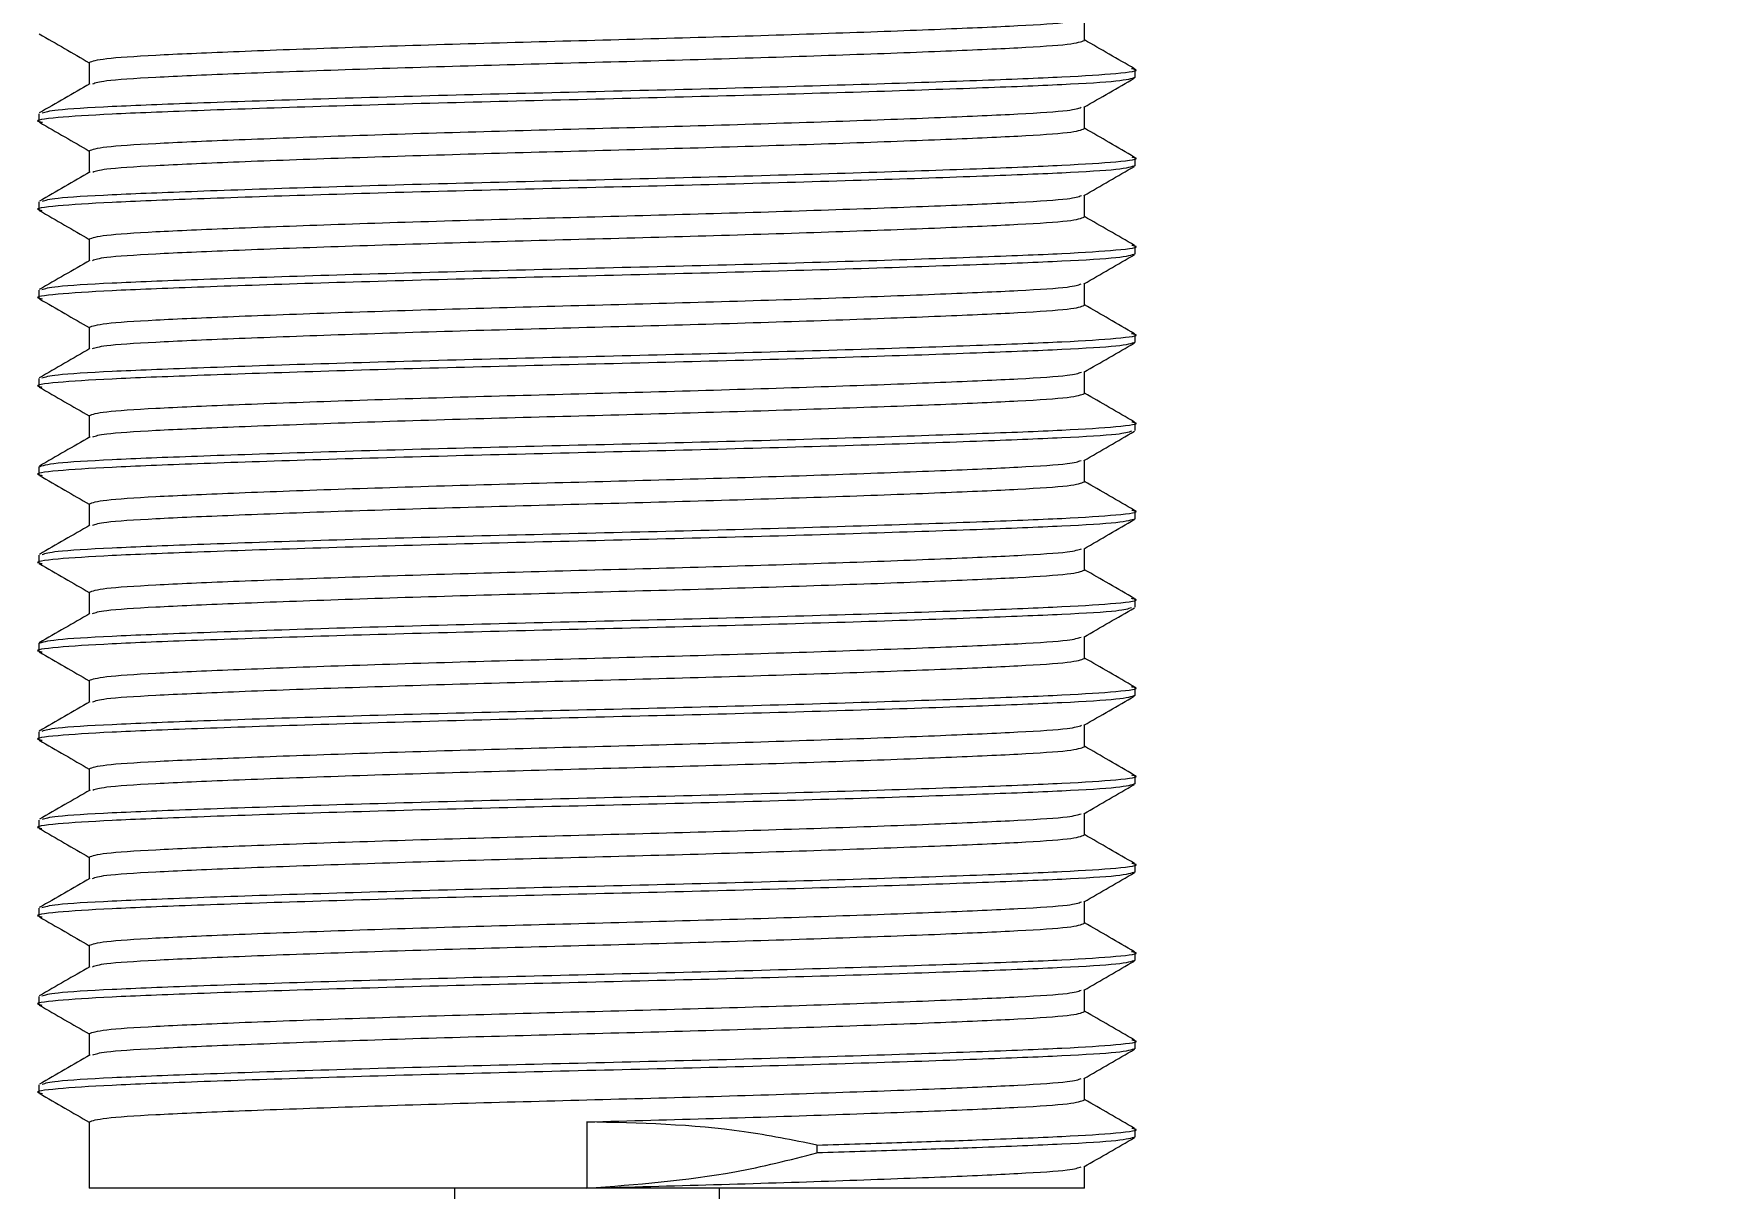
# Model space of a CAD drawing. Header units: millimetres. Extents: x 62 to 974, y 33 to 1436.
# Drawn here: x 770.7 to 847.4, y 950 to 1002.3 of the extents above; entities that cross this region are included whole.
import ezdxf

# ---------------------------------------------------------------- set-up
doc = ezdxf.new("R2010")
doc.units = ezdxf.units.MM
doc.header["$LTSCALE"] = 5
doc.layers.add('LEVEL0', color=179, linetype='Continuous')
doc.styles.add('SLDTEXTSTYLE0', font='TXT', dxfattribs={"width": 0.75})
doc.dimstyles.new('SLDDIMSTYLE2', dxfattribs={"dimtxt": 17.5, "dimasz": 16.51, "dimexe": 0, "dimexo": 0.0625, "dimgap": 4.375, "dimtad": 1, "dimdec": 1, "dimlfac": 0.5, "dimrnd": 1e-09, "dimzin": 12, "dimdsep": 46, "dimtxsty": 'SLDTEXTSTYLE0', "dimblk1": 'CLOSED', "dimblk2": 'CLOSED', "dimsah": 1, "dimcen": 0.09, "dimadec": 0, "dimazin": 3, "dimtfac": 1, "dimtdec": 1, "dimtofl": 0, "dimtmove": 0, "dimatfit": 3, "dimldrblk": 'CLOSED', "dimfxl": 0, "dimfrac": 2, "dimtolj": 1, "dimtzin": 12, "dimarcsym": 0})

# ---------------------------------------------------------------- blocks, each defined once
blk = doc.blocks.new('_CLOSED')
at = {"color": 0, "linetype": 'ByBlock', "lineweight": -2}
for p, q in [((-1, 0.166667), (0, 0)), ((-1, 0.166667), (-1, -0.166667)), ((0, 0), (-1, -0.166667)), ((0, 0), (-1, 0))]:
    blk.add_line(p, q, dxfattribs=at)
blk = doc.blocks.new('_D_7')
at = {"layer": 'LEVEL0', "color": 7}
for p, q in [((844.748, 1077.411), (887.689, 1077.411)), ((882.689, 1077.411), (882.689, 1036.411)), ((850.748, 1036.411), (887.689, 1036.411)), ((882.689, 1036.411), (882.689, 921.158))]:
    blk.add_line(p, q, dxfattribs=at)
at = {"layer": 'LEVEL0', "color": 7, "xscale": 16.51, "yscale": 16.51}
for p, rotation in [((882.689, 1077.411, -12.199), 90.0000000000004), ((882.689, 1036.411, -12.199), 270.0000000000004)]:
    blk.add_blockref('_CLOSED', p, dxfattribs=dict(at, rotation=rotation))
at = {"layer": 'LEVEL0', "color": 7, "insert": (860.131, 929.095), "char_height": 17.5, "attachment_point": 1, "rotation": 90, "style": 'SLDTEXTSTYLE0'}
blk.add_mtext('0-52 mm', dxfattribs=at)

msp = doc.modelspace()

# ---------------------------------------------------------------- linework, layer by layer
at = {"color": 7, "linetype": 'Continuous', "lineweight": 15}
for p, q in [((818.278, 1002.011), (818.278, 1002.994)), ((773.218, 1001.011), (773.218, 1000.028)), ((820.568, 1000.333), (820.568, 1000.689)), ((818.278, 998.011), (818.278, 998.994)), ((770.928, 998.689), (770.928, 998.333)), ((773.218, 997.011), (773.218, 996.028)), ((820.568, 996.333), (820.568, 996.689)), ((818.278, 994.011), (818.278, 994.994)), ((770.928, 994.689), (770.928, 994.333)), ((773.218, 993.011), (773.218, 992.028)), ((820.568, 992.333), (820.568, 992.689)), ((770.928, 990.689), (770.928, 990.333)), ((818.278, 990.011), (818.278, 990.994)), ((773.218, 989.011), (773.218, 988.028)), ((820.568, 988.333), (820.568, 988.689)), ((770.928, 986.689), (770.928, 986.333)), ((818.278, 986.011), (818.278, 986.994)), ((773.218, 985.011), (773.218, 984.028)), ((820.568, 984.333), (820.568, 984.689)), ((770.928, 982.689), (770.928, 982.333)), ((818.278, 982.011), (818.278, 982.994)), ((773.218, 981.011), (773.218, 980.028)), ((820.568, 980.333), (820.568, 980.689)), ((818.278, 978.011), (818.278, 978.994)), ((770.928, 978.689), (770.928, 978.333)), ((773.218, 977.011), (773.218, 976.028)), ((820.568, 976.333), (820.568, 976.689)), ((818.278, 974.011), (818.278, 974.994)), ((770.928, 974.689), (770.928, 974.333)), ((773.218, 973.011), (773.218, 972.028)), ((820.568, 972.333), (820.568, 972.689)), ((770.928, 970.689), (770.928, 970.333)), ((818.278, 970.011), (818.278, 970.994)), ((773.218, 969.011), (773.218, 968.028)), ((820.568, 968.333), (820.568, 968.689)), ((770.928, 966.689), (770.928, 966.333)), ((818.278, 966.011), (818.278, 966.994)), ((773.218, 965.011), (773.218, 964.028)), ((820.568, 964.333), (820.568, 964.689)), ((770.928, 962.689), (770.928, 962.333)), ((818.278, 962.011), (818.278, 962.994)), ((773.218, 961.011), (773.218, 960.028)), ((820.568, 960.333), (820.568, 960.689)), ((818.278, 958.011), (818.278, 958.994)), ((770.928, 958.689), (770.928, 958.333)), ((773.218, 957.011), (773.218, 956.028)), ((820.568, 956.333), (820.568, 956.689)), ((818.278, 954.011), (818.278, 954.994)), ((770.928, 954.689), (770.928, 954.333)), ((773.218, 953.011), (773.218, 950.011)), ((820.568, 952.333), (820.568, 952.689)), ((806.161, 951.962), (806.161, 951.606)), ((818.278, 950.011), (818.278, 950.994)), ((795.748, 950.011), (773.218, 950.011)), ((789.748, 950.011), (789.748, 847.553)), ((818.278, 950.011), (795.748, 950.011)), ((801.748, 847.553), (801.748, 950.011))]:
    msp.add_line(p, q, dxfattribs=at)
at = {"color": 8, "linetype": 'Continuous', "lineweight": 0}
msp.add_line((795.748, 953.011), (795.748, 950.011), dxfattribs=at)
at = {"color": 7, "linetype": 'Continuous', "lineweight": 15}
for points, knots in [([(773.218, 1001.011), (773.372, 1001.07), (773.676, 1001.187), (776.038, 1001.344), (779.603, 1001.501), (784.35, 1001.678), (789.884, 1001.854), (795.748, 1002.011), (801.612, 1002.168), (807.145, 1002.344), (811.895, 1002.521), (815.448, 1002.678), (817.698, 1002.824), (817.991, 1002.929), (818.124, 1002.977)], [0, 0, 0, 0, 0.086191, 0.16944, 0.252688, 0.338879, 0.42507, 0.508318, 0.591567, 0.677758, 0.763948, 0.847197, 0.930446, 1, 1, 1, 1]), ([(770.95, 1002.305), (771.332, 1002.084), (772.088, 1001.647), (772.844, 1001.21), (773.218, 1000.994)], [0, 0, 0, 0, 0.505571, 1, 1, 1, 1]), ([(773.371, 1000.045), (773.504, 1000.092), (773.797, 1000.198), (776.048, 1000.344), (779.601, 1000.501), (784.351, 1000.677), (789.884, 1000.854), (795.748, 1001.011), (801.612, 1001.168), (807.145, 1001.344), (811.892, 1001.521), (815.457, 1001.677), (817.82, 1001.834), (818.123, 1001.951), (818.278, 1002.011)], [0, 0, 0, 0, 0.06962, 0.152863, 0.236106, 0.322291, 0.408475, 0.491718, 0.574961, 0.661145, 0.74733, 0.830573, 0.913816, 1, 1, 1, 1]), ([(820.539, 1000.721), (820.157, 1000.942), (819.403, 1001.377), (818.649, 1001.813), (818.278, 1002.028)], [0, 0, 0, 0, 0.507006, 1, 1, 1, 1]), ([(820.568, 1000.333), (820.398, 1000.273), (820.063, 1000.156), (817.461, 1000), (813.533, 999.843), (808.304, 999.666), (802.208, 999.49), (795.748, 999.333), (789.289, 999.176), (783.188, 999), (777.975, 998.823), (773.99, 998.666), (771.602, 998.51), (770.634, 998.38), (771.03, 998.311), (771.093, 998.3)], [0, 0, 0, 0, 0.083448, 0.164048, 0.244649, 0.328097, 0.411545, 0.492145, 0.572746, 0.656194, 0.739641, 0.820242, 0.900843, 0.984291, 1, 1, 1, 1]), ([(771.084, 998.72), (771.233, 998.769), (771.556, 998.875), (774.045, 999.022), (777.959, 999.179), (783.192, 999.355), (789.288, 999.532), (795.748, 999.689), (802.207, 999.845), (808.307, 1000.022), (813.521, 1000.198), (817.506, 1000.355), (819.893, 1000.512), (820.861, 1000.641), (820.468, 1000.71), (820.407, 1000.721)], [0, 0, 0, 0, 0.069606, 0.151458, 0.23331, 0.318053, 0.402797, 0.484648, 0.5665, 0.651243, 0.735987, 0.817839, 0.899691, 0.984434, 1, 1, 1, 1]), ([(818.249, 998.977), (818.631, 999.198), (819.395, 999.64), (820.159, 1000.081), (820.542, 1000.302)], [0, 0, 0, 0, 0.499977, 1, 1, 1, 1]), ([(773.248, 1000.045), (772.866, 999.825), (772.102, 999.383), (771.338, 998.941), (770.955, 998.72)], [0, 0, 0, 0, 0.499977, 1, 1, 1, 1]), ([(773.218, 997.011), (773.372, 997.07), (773.676, 997.187), (776.038, 997.344), (779.603, 997.501), (784.35, 997.678), (789.884, 997.854), (795.748, 998.011), (801.612, 998.168), (807.145, 998.344), (811.895, 998.521), (815.448, 998.678), (817.702, 998.824), (817.995, 998.93), (818.129, 998.978)], [0, 0, 0, 0, 0.086151, 0.169362, 0.252573, 0.338724, 0.424875, 0.508085, 0.591296, 0.677447, 0.763598, 0.846809, 0.93002, 1, 1, 1, 1]), ([(770.958, 998.3), (771.341, 998.079), (772.094, 997.644), (772.847, 997.208), (773.218, 996.994)], [0, 0, 0, 0, 0.507401, 1, 1, 1, 1]), ([(773.377, 996.046), (773.509, 996.093), (773.802, 996.198), (776.048, 996.344), (779.6, 996.501), (784.351, 996.677), (789.884, 996.854), (795.748, 997.011), (801.612, 997.168), (807.145, 997.344), (811.892, 997.521), (815.457, 997.677), (817.82, 997.834), (818.123, 997.951), (818.278, 998.011)], [0, 0, 0, 0, 0.069, 0.152298, 0.235597, 0.321839, 0.40808, 0.491379, 0.574677, 0.660919, 0.747161, 0.83046, 0.913758, 1, 1, 1, 1]), ([(820.545, 996.717), (820.163, 996.938), (819.407, 997.375), (818.651, 997.812), (818.278, 998.028)], [0, 0, 0, 0, 0.505609, 1, 1, 1, 1]), ([(771.092, 994.722), (771.239, 994.77), (771.562, 994.875), (774.045, 995.022), (777.959, 995.179), (783.192, 995.355), (789.288, 995.532), (795.748, 995.689), (802.207, 995.845), (808.307, 996.022), (813.521, 996.198), (817.507, 996.355), (819.889, 996.512), (820.861, 996.64), (820.479, 996.708), (820.426, 996.717)], [0, 0, 0, 0, 0.0690452, 0.1511067, 0.2331683, 0.3181287, 0.403089, 0.4851505, 0.567212, 0.6521723, 0.7371326, 0.8191942, 0.9012557, 0.9862161, 1, 1, 1, 1]), ([(820.568, 996.333), (820.398, 996.273), (820.063, 996.156), (817.461, 996), (813.533, 995.843), (808.304, 995.666), (802.208, 995.49), (795.748, 995.333), (789.289, 995.176), (783.188, 995), (777.975, 994.823), (773.989, 994.666), (771.606, 994.51), (770.635, 994.382), (771.017, 994.314), (771.07, 994.304)], [0, 0, 0, 0, 0.083625, 0.164396, 0.245168, 0.328792, 0.412417, 0.493188, 0.57396, 0.657584, 0.741209, 0.82198, 0.902752, 0.986376, 1, 1, 1, 1]), ([(773.251, 996.047), (772.869, 995.826), (772.104, 995.384), (771.34, 994.942), (770.958, 994.722)], [0, 0, 0, 0, 0.499978, 1, 1, 1, 1]), ([(818.25, 994.978), (818.632, 995.199), (819.396, 995.64), (820.16, 996.082), (820.542, 996.303)], [0, 0, 0, 0, 0.49998, 1, 1, 1, 1]), ([(773.218, 993.011), (773.372, 993.07), (773.676, 993.187), (776.038, 993.344), (779.603, 993.501), (784.35, 993.678), (789.884, 993.854), (795.748, 994.011), (801.612, 994.168), (807.145, 994.344), (811.895, 994.521), (815.448, 994.678), (817.704, 994.824), (817.997, 994.93), (818.132, 994.979)], [0, 0, 0, 0, 0.086122, 0.169305, 0.252488, 0.338611, 0.424733, 0.507916, 0.591099, 0.677221, 0.763344, 0.846527, 0.92971, 1, 1, 1, 1]), ([(770.951, 994.304), (771.333, 994.083), (772.089, 993.647), (772.844, 993.21), (773.218, 992.994)], [0, 0, 0, 0, 0.505688, 1, 1, 1, 1]), ([(773.359, 992.042), (773.494, 992.091), (773.788, 992.197), (776.047, 992.344), (779.601, 992.501), (784.351, 992.677), (789.884, 992.854), (795.748, 993.011), (801.612, 993.168), (807.145, 993.344), (811.892, 993.521), (815.457, 993.677), (817.82, 993.834), (818.123, 993.951), (818.278, 994.011)], [0, 0, 0, 0, 0.070827, 0.153962, 0.237097, 0.32317, 0.409242, 0.492377, 0.575512, 0.661585, 0.747657, 0.830792, 0.913927, 1, 1, 1, 1]), ([(820.542, 992.719), (820.16, 992.94), (819.405, 993.376), (818.65, 993.812), (818.278, 994.028)], [0, 0, 0, 0, 0.506399, 1, 1, 1, 1]), ([(771.072, 990.718), (771.223, 990.767), (771.547, 990.874), (774.044, 991.022), (777.96, 991.179), (783.192, 991.355), (789.288, 991.532), (795.748, 991.689), (802.207, 991.845), (808.307, 992.022), (813.521, 992.198), (817.506, 992.355), (819.891, 992.512), (820.861, 992.64), (820.473, 992.709), (820.416, 992.719)], [0, 0, 0, 0, 0.070742, 0.15257, 0.2344, 0.319119, 0.403839, 0.485668, 0.567497, 0.652216, 0.736936, 0.818765, 0.900594, 0.985314, 1, 1, 1, 1]), ([(820.568, 992.333), (820.398, 992.273), (820.063, 992.156), (817.461, 992), (813.533, 991.843), (808.304, 991.666), (802.208, 991.49), (795.748, 991.333), (789.289, 991.176), (783.188, 991), (777.975, 990.823), (773.99, 990.666), (771.602, 990.51), (770.634, 990.38), (771.03, 990.311), (771.092, 990.3)], [0, 0, 0, 0, 0.083453, 0.1640585, 0.2446641, 0.328117, 0.4115699, 0.4921754, 0.572781, 0.6562339, 0.7396868, 0.8202924, 0.9008979, 0.9843509, 1, 1, 1, 1]), ([(773.244, 992.043), (772.862, 991.822), (772.098, 991.38), (771.333, 990.939), (770.951, 990.718)], [0, 0, 0, 0, 0.499982, 1, 1, 1, 1]), ([(818.247, 990.976), (818.629, 991.197), (819.393, 991.639), (820.158, 992.08), (820.54, 992.301)], [0, 0, 0, 0, 0.499976, 1, 1, 1, 1]), ([(770.958, 990.3), (771.34, 990.079), (772.094, 989.644), (772.847, 989.208), (773.218, 988.994)], [0, 0, 0, 0, 0.507314, 1, 1, 1, 1]), ([(773.218, 989.011), (773.372, 989.07), (773.676, 989.187), (776.038, 989.344), (779.603, 989.501), (784.35, 989.678), (789.884, 989.854), (795.748, 990.011), (801.612, 990.168), (807.145, 990.344), (811.895, 990.521), (815.448, 990.678), (817.698, 990.824), (817.991, 990.929), (818.124, 990.977)], [0, 0, 0, 0, 0.086194, 0.169447, 0.252699, 0.338894, 0.425088, 0.508341, 0.591593, 0.677787, 0.763982, 0.847234, 0.930487, 1, 1, 1, 1]), ([(773.362, 988.043), (773.497, 988.091), (773.79, 988.197), (776.047, 988.344), (779.601, 988.501), (784.351, 988.677), (789.884, 988.854), (795.748, 989.011), (801.612, 989.168), (807.145, 989.344), (811.892, 989.521), (815.457, 989.677), (817.82, 989.834), (818.123, 989.951), (818.278, 990.011)], [0, 0, 0, 0, 0.070451, 0.15362, 0.236788, 0.322896, 0.409003, 0.492172, 0.57534, 0.661448, 0.747555, 0.830724, 0.913893, 1, 1, 1, 1]), ([(820.537, 988.722), (820.155, 988.943), (819.402, 989.378), (818.649, 989.813), (818.278, 990.028)], [0, 0, 0, 0, 0.5073708, 1, 1, 1, 1]), ([(820.568, 988.333), (820.398, 988.273), (820.063, 988.156), (817.461, 988), (813.533, 987.843), (808.304, 987.666), (802.208, 987.49), (795.748, 987.333), (789.289, 987.176), (783.188, 987), (777.975, 986.823), (773.989, 986.666), (771.605, 986.51), (770.635, 986.382), (771.019, 986.313), (771.074, 986.304)], [0, 0, 0, 0, 0.083596, 0.16434, 0.245084, 0.32868, 0.412276, 0.49302, 0.573764, 0.65736, 0.740956, 0.8217, 0.902444, 0.98604, 1, 1, 1, 1]), ([(773.245, 988.044), (772.863, 987.823), (772.099, 987.381), (771.334, 986.939), (770.952, 986.718)], [0, 0, 0, 0, 0.499977, 1, 1, 1, 1]), ([(771.075, 986.718), (771.225, 986.768), (771.549, 986.874), (774.044, 987.022), (777.96, 987.179), (783.192, 987.355), (789.288, 987.532), (795.748, 987.689), (802.207, 987.845), (808.307, 988.022), (813.521, 988.198), (817.506, 988.355), (819.894, 988.512), (820.862, 988.641), (820.466, 988.711), (820.403, 988.722)], [0, 0, 0, 0, 0.0703888, 0.152141, 0.2338933, 0.3185334, 0.4031735, 0.4849257, 0.5666778, 0.6513179, 0.735958, 0.8177103, 0.8994625, 0.9841026, 1, 1, 1, 1]), ([(818.252, 986.979), (818.634, 987.2), (819.398, 987.641), (820.162, 988.083), (820.544, 988.304)], [0, 0, 0, 0, 0.499982, 1, 1, 1, 1]), ([(773.218, 985.011), (773.372, 985.07), (773.676, 985.187), (776.038, 985.344), (779.603, 985.501), (784.35, 985.678), (789.884, 985.854), (795.748, 986.011), (801.612, 986.168), (807.145, 986.344), (811.895, 986.521), (815.449, 986.678), (817.708, 986.825), (818.002, 986.931), (818.137, 986.98)], [0, 0, 0, 0, 0.086072, 0.169207, 0.252341, 0.338413, 0.424485, 0.50762, 0.590754, 0.676826, 0.762899, 0.846033, 0.929168, 1, 1, 1, 1]), ([(770.952, 986.304), (771.334, 986.083), (772.089, 985.646), (772.845, 985.21), (773.218, 984.994)], [0, 0, 0, 0, 0.505971, 1, 1, 1, 1]), ([(773.376, 984.046), (773.509, 984.093), (773.801, 984.198), (776.048, 984.344), (779.6, 984.501), (784.351, 984.677), (789.884, 984.854), (795.748, 985.011), (801.612, 985.168), (807.145, 985.344), (811.892, 985.521), (815.457, 985.677), (817.82, 985.834), (818.123, 985.951), (818.278, 986.011)], [0, 0, 0, 0, 0.069062, 0.152355, 0.235648, 0.321884, 0.40812, 0.491413, 0.574706, 0.660942, 0.747178, 0.830471, 0.913764, 1, 1, 1, 1]), ([(820.543, 984.719), (820.16, 984.94), (819.406, 985.376), (818.651, 985.812), (818.278, 986.028)], [0, 0, 0, 0, 0.506117, 1, 1, 1, 1]), ([(820.406, 984.301), (820.258, 984.252), (819.935, 984.146), (817.451, 984), (813.536, 983.843), (808.303, 983.666), (802.208, 983.49), (795.748, 983.333), (789.289, 983.176), (783.188, 983), (777.975, 982.823), (773.99, 982.666), (771.603, 982.51), (770.634, 982.381), (771.027, 982.312), (771.088, 982.301)], [0, 0, 0, 0, 0.069116, 0.151016, 0.232916, 0.317709, 0.402503, 0.484403, 0.566303, 0.651096, 0.735889, 0.81779, 0.89969, 0.984483, 1, 1, 1, 1]), ([(770.928, 982.689), (771.098, 982.748), (771.432, 982.865), (774.035, 983.022), (777.962, 983.179), (783.192, 983.355), (789.288, 983.532), (795.748, 983.689), (802.207, 983.845), (808.307, 984.022), (813.521, 984.198), (817.506, 984.355), (819.891, 984.512), (820.861, 984.64), (820.475, 984.709), (820.418, 984.719)], [0, 0, 0, 0, 0.0835677, 0.1642839, 0.2450004, 0.328568, 0.4121356, 0.4928519, 0.5735682, 0.6571358, 0.7407035, 0.8214199, 0.9021362, 0.9857038, 1, 1, 1, 1]), ([(818.245, 982.975), (818.628, 983.196), (819.392, 983.638), (820.156, 984.08), (820.538, 984.3)], [0, 0, 0, 0, 0.499976, 1, 1, 1, 1]), ([(773.25, 984.047), (772.868, 983.826), (772.104, 983.384), (771.34, 982.942), (770.958, 982.721)], [0, 0, 0, 0, 0.4999776, 1, 1, 1, 1]), ([(773.218, 981.011), (773.372, 981.07), (773.676, 981.187), (776.038, 981.344), (779.603, 981.501), (784.35, 981.678), (789.884, 981.854), (795.748, 982.011), (801.612, 982.168), (807.145, 982.344), (811.895, 982.521), (815.447, 982.678), (817.695, 982.823), (817.988, 982.928), (818.12, 982.976)], [0, 0, 0, 0, 0.08623, 0.169517, 0.252803, 0.339033, 0.425263, 0.50855, 0.591836, 0.678066, 0.764296, 0.847582, 0.930869, 1, 1, 1, 1]), ([(770.957, 982.301), (771.339, 982.08), (772.093, 981.644), (772.846, 981.209), (773.218, 980.994)], [0, 0, 0, 0, 0.506952, 1, 1, 1, 1]), ([(773.37, 980.044), (773.503, 980.092), (773.796, 980.198), (776.048, 980.344), (779.601, 980.501), (784.351, 980.677), (789.884, 980.854), (795.748, 981.011), (801.612, 981.168), (807.145, 981.344), (811.892, 981.521), (815.457, 981.677), (817.82, 981.834), (818.123, 981.951), (818.278, 982.011)], [0, 0, 0, 0, 0.0697026, 0.1529383, 0.2361738, 0.3223506, 0.4085273, 0.4917629, 0.5749985, 0.6611752, 0.747352, 0.8305875, 0.9138232, 1, 1, 1, 1]), ([(820.545, 980.718), (820.162, 980.938), (819.407, 981.375), (818.651, 981.812), (818.278, 982.028)], [0, 0, 0, 0, 0.505781, 1, 1, 1, 1]), ([(820.568, 980.333), (820.398, 980.273), (820.063, 980.156), (817.461, 980), (813.533, 979.843), (808.304, 979.666), (802.208, 979.49), (795.748, 979.333), (789.289, 979.176), (783.188, 979), (777.975, 978.823), (773.989, 978.666), (771.605, 978.51), (770.635, 978.381), (771.022, 978.313), (771.079, 978.303)], [0, 0, 0, 0, 0.083558, 0.164265, 0.244971, 0.328529, 0.412087, 0.492794, 0.5735, 0.657058, 0.740616, 0.821323, 0.90203, 0.985587, 1, 1, 1, 1]), ([(771.085, 978.72), (771.233, 978.769), (771.557, 978.875), (774.045, 979.022), (777.959, 979.179), (783.192, 979.355), (789.288, 979.532), (795.748, 979.689), (802.207, 979.845), (808.307, 980.022), (813.521, 980.198), (817.507, 980.355), (819.89, 980.512), (820.861, 980.64), (820.478, 980.708), (820.424, 980.717)], [0, 0, 0, 0, 0.069663, 0.151655, 0.233647, 0.318535, 0.403423, 0.485415, 0.567406, 0.652295, 0.737183, 0.819175, 0.901166, 0.986054, 1, 1, 1, 1]), ([(818.253, 978.979), (818.635, 979.2), (819.399, 979.642), (820.163, 980.084), (820.545, 980.305)], [0, 0, 0, 0, 0.499978, 1, 1, 1, 1]), ([(773.248, 980.045), (772.866, 979.824), (772.102, 979.383), (771.338, 978.941), (770.956, 978.72)], [0, 0, 0, 0, 0.499981, 1, 1, 1, 1]), ([(773.218, 977.011), (773.372, 977.07), (773.676, 977.187), (776.038, 977.344), (779.603, 977.501), (784.35, 977.678), (789.884, 977.854), (795.748, 978.011), (801.612, 978.168), (807.145, 978.344), (811.895, 978.521), (815.449, 978.678), (817.71, 978.825), (818.004, 978.931), (818.139, 978.98)], [0, 0, 0, 0, 0.086052, 0.169167, 0.252282, 0.338333, 0.424385, 0.5075, 0.590615, 0.676667, 0.762718, 0.845833, 0.928948, 1, 1, 1, 1]), ([(770.954, 978.303), (771.336, 978.082), (772.09, 977.646), (772.845, 977.209), (773.218, 976.994)], [0, 0, 0, 0, 0.506341, 1, 1, 1, 1]), ([(773.357, 976.041), (773.492, 976.091), (773.786, 976.197), (776.047, 976.344), (779.601, 976.501), (784.351, 976.677), (789.884, 976.854), (795.748, 977.011), (801.612, 977.168), (807.145, 977.344), (811.892, 977.521), (815.457, 977.677), (817.82, 977.834), (818.123, 977.951), (818.278, 978.011)], [0, 0, 0, 0, 0.070997, 0.154117, 0.237237, 0.323294, 0.40935, 0.49247, 0.57559, 0.661647, 0.747704, 0.830823, 0.913943, 1, 1, 1, 1]), ([(820.539, 976.721), (820.157, 976.942), (819.403, 977.377), (818.649, 977.813), (818.278, 978.028)], [0, 0, 0, 0, 0.506991, 1, 1, 1, 1]), ([(770.928, 974.689), (771.098, 974.748), (771.432, 974.865), (774.035, 975.022), (777.962, 975.179), (783.192, 975.355), (789.288, 975.532), (795.748, 975.689), (802.207, 975.845), (808.307, 976.022), (813.521, 976.198), (817.506, 976.355), (819.893, 976.512), (820.861, 976.641), (820.469, 976.71), (820.409, 976.721)], [0, 0, 0, 0, 0.083491, 0.164134, 0.244777, 0.328268, 0.41176, 0.492402, 0.573045, 0.656536, 0.740028, 0.820671, 0.901313, 0.984805, 1, 1, 1, 1]), ([(820.403, 976.3), (820.256, 976.252), (819.933, 976.146), (817.45, 976), (813.536, 975.843), (808.303, 975.666), (802.208, 975.49), (795.748, 975.333), (789.289, 975.176), (783.188, 975), (777.975, 974.823), (773.99, 974.666), (771.604, 974.51), (770.635, 974.381), (771.023, 974.313), (771.081, 974.302)], [0, 0, 0, 0, 0.068926, 0.150904, 0.232881, 0.317755, 0.402628, 0.484606, 0.566583, 0.651456, 0.73633, 0.818307, 0.900285, 0.985158, 1, 1, 1, 1]), ([(773.243, 976.042), (772.861, 975.822), (772.097, 975.38), (771.333, 974.938), (770.951, 974.717)], [0, 0, 0, 0, 0.49998, 1, 1, 1, 1]), ([(818.245, 974.975), (818.627, 975.196), (819.391, 975.637), (820.155, 976.079), (820.537, 976.3)], [0, 0, 0, 0, 0.499979, 1, 1, 1, 1]), ([(773.218, 973.011), (773.372, 973.07), (773.676, 973.187), (776.038, 973.344), (779.603, 973.501), (784.35, 973.678), (789.884, 973.854), (795.748, 974.011), (801.612, 974.168), (807.145, 974.344), (811.895, 974.521), (815.447, 974.678), (817.693, 974.823), (817.986, 974.928), (818.118, 974.976)], [0, 0, 0, 0, 0.08625, 0.169556, 0.252862, 0.339112, 0.425362, 0.508668, 0.591974, 0.678224, 0.764474, 0.84778, 0.931086, 1, 1, 1, 1]), ([(770.954, 974.302), (771.336, 974.081), (772.091, 973.645), (772.845, 973.209), (773.218, 972.994)], [0, 0, 0, 0, 0.506356, 1, 1, 1, 1]), ([(773.369, 972.044), (773.503, 972.092), (773.796, 972.198), (776.048, 972.344), (779.601, 972.501), (784.351, 972.677), (789.884, 972.854), (795.748, 973.011), (801.612, 973.168), (807.145, 973.344), (811.892, 973.521), (815.457, 973.677), (817.82, 973.834), (818.123, 973.951), (818.278, 974.011)], [0, 0, 0, 0, 0.069747, 0.152978, 0.23621, 0.322383, 0.408555, 0.491787, 0.575019, 0.661191, 0.747364, 0.830596, 0.913827, 1, 1, 1, 1]), ([(820.538, 972.721), (820.156, 972.942), (819.403, 973.378), (818.649, 973.813), (818.278, 974.028)], [0, 0, 0, 0, 0.50712, 1, 1, 1, 1]), ([(771.083, 970.72), (771.232, 970.769), (771.555, 970.875), (774.045, 971.022), (777.959, 971.179), (783.192, 971.355), (789.288, 971.532), (795.748, 971.689), (802.207, 971.845), (808.307, 972.022), (813.521, 972.198), (817.506, 972.355), (819.893, 972.512), (820.861, 972.641), (820.467, 972.71), (820.406, 972.721)], [0, 0, 0, 0, 0.069723, 0.1515538, 0.2333847, 0.3181062, 0.4028277, 0.4846585, 0.5664893, 0.6512108, 0.7359323, 0.8177632, 0.899594, 0.9843155, 1, 1, 1, 1]), ([(820.568, 972.333), (820.398, 972.273), (820.063, 972.156), (817.461, 972), (813.533, 971.843), (808.304, 971.666), (802.208, 971.49), (795.748, 971.333), (789.289, 971.176), (783.188, 971), (777.975, 970.823), (773.99, 970.666), (771.604, 970.51), (770.634, 970.381), (771.025, 970.312), (771.084, 970.302)], [0, 0, 0, 0, 0.0835166, 0.1641835, 0.2448505, 0.3283671, 0.4118836, 0.4925505, 0.5732175, 0.656734, 0.7402505, 0.8209176, 0.9015845, 0.9851011, 1, 1, 1, 1]), ([(773.248, 972.045), (772.866, 971.824), (772.101, 971.382), (771.337, 970.941), (770.955, 970.72)], [0, 0, 0, 0, 0.4999771, 1, 1, 1, 1]), ([(818.252, 970.979), (818.634, 971.2), (819.399, 971.642), (820.163, 972.084), (820.545, 972.304)], [0, 0, 0, 0, 0.499978, 1, 1, 1, 1]), ([(773.218, 969.011), (773.372, 969.07), (773.676, 969.187), (776.038, 969.344), (779.603, 969.501), (784.35, 969.678), (789.884, 969.854), (795.748, 970.011), (801.612, 970.168), (807.145, 970.344), (811.895, 970.521), (815.449, 970.678), (817.709, 970.825), (818.003, 970.931), (818.139, 970.98)], [0, 0, 0, 0, 0.086059, 0.16918, 0.252301, 0.33836, 0.424418, 0.507539, 0.590661, 0.676719, 0.762778, 0.845899, 0.92902, 1, 1, 1, 1]), ([(770.955, 970.302), (771.337, 970.081), (772.092, 969.645), (772.846, 969.209), (773.218, 968.994)], [0, 0, 0, 0, 0.5067465, 1, 1, 1, 1]), ([(773.377, 968.046), (773.51, 968.093), (773.802, 968.198), (776.048, 968.344), (779.6, 968.501), (784.351, 968.677), (789.884, 968.854), (795.748, 969.011), (801.612, 969.168), (807.145, 969.344), (811.892, 969.521), (815.457, 969.677), (817.82, 969.834), (818.123, 969.951), (818.278, 970.011)], [0, 0, 0, 0, 0.068953, 0.152256, 0.235559, 0.321805, 0.408051, 0.491354, 0.574656, 0.660902, 0.747149, 0.830451, 0.913754, 1, 1, 1, 1]), ([(820.545, 968.717), (820.163, 968.938), (819.407, 969.375), (818.651, 969.812), (818.278, 970.028)], [0, 0, 0, 0, 0.5056273, 1, 1, 1, 1]), ([(820.568, 968.333), (820.398, 968.273), (820.063, 968.156), (817.461, 968), (813.533, 967.843), (808.304, 967.666), (802.208, 967.49), (795.748, 967.333), (789.289, 967.176), (783.188, 967), (777.975, 966.823), (773.989, 966.666), (771.606, 966.51), (770.635, 966.382), (771.019, 966.313), (771.074, 966.304)], [0, 0, 0, 0, 0.083599, 0.164346, 0.245093, 0.328692, 0.412291, 0.493038, 0.573785, 0.657384, 0.740983, 0.82173, 0.902477, 0.986076, 1, 1, 1, 1]), ([(773.251, 968.047), (772.869, 967.826), (772.105, 967.384), (771.34, 966.943), (770.958, 966.722)], [0, 0, 0, 0, 0.499979, 1, 1, 1, 1]), ([(771.092, 966.722), (771.24, 966.77), (771.563, 966.876), (774.045, 967.022), (777.959, 967.179), (783.192, 967.355), (789.288, 967.532), (795.748, 967.689), (802.207, 967.845), (808.307, 968.022), (813.521, 968.198), (817.507, 968.355), (819.889, 968.512), (820.861, 968.64), (820.479, 968.708), (820.425, 968.717)], [0, 0, 0, 0, 0.069007, 0.151068, 0.233129, 0.318089, 0.403049, 0.48511, 0.567171, 0.652131, 0.737091, 0.819153, 0.901214, 0.986174, 1, 1, 1, 1]), ([(818.245, 966.975), (818.627, 967.196), (819.391, 967.637), (820.155, 968.079), (820.537, 968.3)], [0, 0, 0, 0, 0.499981, 1, 1, 1, 1]), ([(773.218, 965.011), (773.372, 965.07), (773.676, 965.187), (776.038, 965.344), (779.603, 965.501), (784.35, 965.678), (789.884, 965.854), (795.748, 966.011), (801.612, 966.168), (807.145, 966.344), (811.895, 966.521), (815.447, 966.678), (817.693, 966.823), (817.986, 966.928), (818.118, 966.976)], [0, 0, 0, 0, 0.0862483, 0.1695529, 0.2528574, 0.3391057, 0.4253539, 0.5086585, 0.5919631, 0.6782113, 0.7644596, 0.8477641, 0.9310687, 1, 1, 1, 1]), ([(770.952, 966.304), (771.334, 966.083), (772.089, 965.646), (772.845, 965.21), (773.218, 964.994)], [0, 0, 0, 0, 0.505839, 1, 1, 1, 1]), ([(773.36, 964.042), (773.495, 964.091), (773.788, 964.197), (776.047, 964.344), (779.601, 964.501), (784.351, 964.677), (789.884, 964.854), (795.748, 965.011), (801.612, 965.168), (807.145, 965.344), (811.892, 965.521), (815.457, 965.677), (817.82, 965.834), (818.123, 965.951), (818.278, 966.011)], [0, 0, 0, 0, 0.070717, 0.153862, 0.237007, 0.32309, 0.409172, 0.492317, 0.575462, 0.661545, 0.747628, 0.830772, 0.913917, 1, 1, 1, 1]), ([(820.542, 964.719), (820.16, 964.94), (819.405, 965.376), (818.65, 965.812), (818.278, 966.028)], [0, 0, 0, 0, 0.5062905, 1, 1, 1, 1]), ([(820.568, 964.333), (820.398, 964.273), (820.063, 964.156), (817.461, 964), (813.533, 963.843), (808.304, 963.666), (802.208, 963.49), (795.748, 963.333), (789.289, 963.176), (783.188, 963), (777.975, 962.823), (773.99, 962.666), (771.603, 962.51), (770.634, 962.381), (771.028, 962.311), (771.089, 962.301)], [0, 0, 0, 0, 0.08348, 0.164111, 0.244742, 0.328222, 0.411702, 0.492333, 0.572964, 0.656444, 0.739924, 0.820555, 0.901186, 0.984666, 1, 1, 1, 1]), ([(771.074, 962.718), (771.224, 962.767), (771.548, 962.874), (774.044, 963.022), (777.96, 963.179), (783.192, 963.355), (789.288, 963.532), (795.748, 963.689), (802.207, 963.845), (808.307, 964.022), (813.521, 964.198), (817.506, 964.355), (819.891, 964.512), (820.861, 964.64), (820.474, 964.709), (820.417, 964.719)], [0, 0, 0, 0, 0.070633, 0.152483, 0.234334, 0.319076, 0.403817, 0.485668, 0.567518, 0.65226, 0.737002, 0.818852, 0.900703, 0.985445, 1, 1, 1, 1]), ([(818.251, 962.979), (818.633, 963.199), (819.398, 963.641), (820.162, 964.083), (820.544, 964.304)], [0, 0, 0, 0, 0.499976, 1, 1, 1, 1]), ([(773.244, 964.043), (772.862, 963.822), (772.098, 963.38), (771.334, 962.939), (770.952, 962.718)], [0, 0, 0, 0, 0.499981, 1, 1, 1, 1]), ([(773.218, 961.011), (773.372, 961.07), (773.676, 961.187), (776.038, 961.344), (779.603, 961.501), (784.35, 961.678), (789.884, 961.854), (795.748, 962.011), (801.612, 962.168), (807.145, 962.344), (811.895, 962.521), (815.449, 962.678), (817.707, 962.824), (818.001, 962.931), (818.136, 962.979)], [0, 0, 0, 0, 0.086087, 0.169235, 0.252383, 0.33847, 0.424557, 0.507705, 0.590853, 0.67694, 0.763027, 0.846175, 0.929323, 1, 1, 1, 1]), ([(770.957, 962.301), (771.339, 962.08), (772.093, 961.644), (772.846, 961.209), (773.218, 960.994)], [0, 0, 0, 0, 0.507108, 1, 1, 1, 1]), ([(773.361, 960.042), (773.496, 960.091), (773.79, 960.197), (776.047, 960.344), (779.601, 960.501), (784.351, 960.677), (789.884, 960.854), (795.748, 961.011), (801.612, 961.168), (807.145, 961.344), (811.892, 961.521), (815.457, 961.677), (817.82, 961.834), (818.123, 961.951), (818.278, 962.011)], [0, 0, 0, 0, 0.070568, 0.153726, 0.236884, 0.322981, 0.409077, 0.492235, 0.575394, 0.66149, 0.747587, 0.830745, 0.913903, 1, 1, 1, 1]), ([(820.537, 960.722), (820.155, 960.943), (819.402, 961.378), (818.649, 961.813), (818.278, 962.028)], [0, 0, 0, 0, 0.507352, 1, 1, 1, 1]), ([(771.074, 958.718), (771.224, 958.767), (771.548, 958.874), (774.044, 959.022), (777.96, 959.179), (783.192, 959.355), (789.288, 959.532), (795.748, 959.689), (802.207, 959.845), (808.307, 960.022), (813.521, 960.198), (817.506, 960.355), (819.894, 960.512), (820.862, 960.641), (820.466, 960.711), (820.404, 960.722)], [0, 0, 0, 0, 0.070501, 0.152246, 0.233991, 0.318624, 0.403256, 0.485002, 0.566747, 0.651379, 0.736012, 0.817757, 0.899502, 0.984135, 1, 1, 1, 1]), ([(820.568, 960.333), (820.398, 960.273), (820.063, 960.156), (817.461, 960), (813.533, 959.843), (808.304, 959.666), (802.208, 959.49), (795.748, 959.333), (789.289, 959.176), (783.188, 959), (777.975, 958.823), (773.989, 958.666), (771.606, 958.51), (770.635, 958.382), (771.017, 958.314), (771.07, 958.305)], [0, 0, 0, 0, 0.083629, 0.164405, 0.245181, 0.32881, 0.412439, 0.493215, 0.573991, 0.65762, 0.74125, 0.822025, 0.902801, 0.98643, 1, 1, 1, 1]), ([(773.245, 960.043), (772.863, 959.822), (772.098, 959.381), (771.334, 958.939), (770.952, 958.718)], [0, 0, 0, 0, 0.499976, 1, 1, 1, 1]), ([(818.246, 958.975), (818.628, 959.196), (819.392, 959.638), (820.156, 960.08), (820.538, 960.301)], [0, 0, 0, 0, 0.499979, 1, 1, 1, 1]), ([(773.218, 957.011), (773.372, 957.07), (773.676, 957.187), (776.038, 957.344), (779.603, 957.501), (784.35, 957.678), (789.884, 957.854), (795.748, 958.011), (801.612, 958.168), (807.145, 958.344), (811.895, 958.521), (815.448, 958.678), (817.696, 958.824), (817.989, 958.929), (818.121, 958.976)], [0, 0, 0, 0, 0.086219, 0.169495, 0.25277, 0.338989, 0.425208, 0.508484, 0.591759, 0.677978, 0.764197, 0.847472, 0.930748, 1, 1, 1, 1]), ([(770.951, 958.304), (771.333, 958.084), (772.088, 957.647), (772.844, 957.21), (773.218, 956.994)], [0, 0, 0, 0, 0.5055997, 1, 1, 1, 1]), ([(773.375, 956.046), (773.508, 956.093), (773.801, 956.198), (776.048, 956.344), (779.6, 956.501), (784.351, 956.677), (789.884, 956.854), (795.748, 957.011), (801.612, 957.168), (807.145, 957.344), (811.892, 957.521), (815.457, 957.677), (817.82, 957.834), (818.123, 957.951), (818.278, 958.011)], [0, 0, 0, 0, 0.069138, 0.152424, 0.23571, 0.321939, 0.408168, 0.491454, 0.57474, 0.660969, 0.747199, 0.830485, 0.913771, 1, 1, 1, 1]), ([(820.542, 956.719), (820.16, 956.94), (819.405, 957.376), (818.65, 957.812), (818.278, 958.028)], [0, 0, 0, 0, 0.506276, 1, 1, 1, 1]), ([(771.09, 954.721), (771.238, 954.77), (771.561, 954.875), (774.045, 955.022), (777.959, 955.179), (783.192, 955.355), (789.288, 955.532), (795.748, 955.689), (802.207, 955.845), (808.307, 956.022), (813.521, 956.198), (817.506, 956.355), (819.891, 956.512), (820.861, 956.64), (820.473, 956.709), (820.416, 956.719)], [0, 0, 0, 0, 0.069175, 0.15114, 0.233105, 0.317966, 0.402826, 0.484791, 0.566756, 0.651617, 0.736477, 0.818442, 0.900407, 0.985268, 1, 1, 1, 1]), ([(820.568, 956.333), (820.398, 956.273), (820.063, 956.156), (817.461, 956), (813.533, 955.843), (808.304, 955.666), (802.208, 955.49), (795.748, 955.333), (789.289, 955.176), (783.188, 955), (777.975, 954.823), (773.99, 954.666), (771.602, 954.51), (770.634, 954.38), (771.029, 954.311), (771.092, 954.3)], [0, 0, 0, 0, 0.083454, 0.164061, 0.244668, 0.328123, 0.411577, 0.492184, 0.572791, 0.656245, 0.7397, 0.820307, 0.900914, 0.984368, 1, 1, 1, 1]), ([(773.25, 956.046), (772.868, 955.826), (772.104, 955.384), (771.34, 954.942), (770.957, 954.721)], [0, 0, 0, 0, 0.499977, 1, 1, 1, 1]), ([(818.25, 954.978), (818.632, 955.198), (819.396, 955.64), (820.16, 956.082), (820.543, 956.303)], [0, 0, 0, 0, 0.499975, 1, 1, 1, 1]), ([(773.218, 953.011), (773.372, 953.07), (773.676, 953.187), (776.038, 953.344), (779.603, 953.501), (784.35, 953.678), (789.884, 953.854), (795.748, 954.011), (801.612, 954.168), (807.145, 954.344), (811.895, 954.521), (815.448, 954.678), (817.704, 954.824), (817.997, 954.93), (818.131, 954.979)], [0, 0, 0, 0, 0.086127, 0.169314, 0.252502, 0.338629, 0.424756, 0.507943, 0.59113, 0.677257, 0.763384, 0.846572, 0.929759, 1, 1, 1, 1]), ([(770.958, 954.3), (771.34, 954.079), (772.094, 953.644), (772.847, 953.208), (773.218, 952.994)], [0, 0, 0, 0, 0.507347, 1, 1, 1, 1]), ([(795.748, 953.011), (797.68, 953.062), (801.612, 953.168), (807.145, 953.344), (811.892, 953.521), (815.457, 953.677), (817.82, 953.834), (818.123, 953.951), (818.278, 954.011)], [0, 0, 0, 0, 0.163773, 0.333333, 0.502894, 0.666666, 0.83044, 1, 1, 1, 1]), ([(820.545, 952.717), (820.163, 952.938), (819.407, 953.375), (818.651, 953.812), (818.278, 954.028)], [0, 0, 0, 0, 0.505715, 1, 1, 1, 1]), ([(806.161, 951.962), (805.063, 952.185), (801.635, 952.881), (798.13, 952.958), (795.748, 953.011)], [0, 0, 0, 0, 0.320154, 1, 1, 1, 1]), ([(806.161, 951.962), (807.475, 952.001), (810.092, 952.081), (813.962, 952.216), (817.51, 952.355), (819.889, 952.512), (820.861, 952.64), (820.478, 952.708), (820.425, 952.717)], [0, 0, 0, 0, 0.151862, 0.302532, 0.520186, 0.737841, 0.963183, 1, 1, 1, 1]), ([(820.568, 952.333), (820.398, 952.273), (820.063, 952.157), (817.463, 952), (813.97, 951.861), (810.091, 951.725), (807.474, 951.646), (806.161, 951.606)], [0, 0, 0, 0, 0.233956, 0.45993, 0.685904, 0.842334, 1, 1, 1, 1]), ([(818.248, 950.977), (818.63, 951.198), (819.394, 951.639), (820.159, 952.081), (820.541, 952.302)], [0, 0, 0, 0, 0.499983, 1, 1, 1, 1]), ([(795.748, 950.011), (797.99, 950.179), (800.869, 950.394), (804.31, 951.133), (805.544, 951.448), (806.161, 951.606)], [0, 0, 0, 0, 0.638017, 0.818887, 1, 1, 1, 1]), ([(795.748, 950.011), (797.68, 950.063), (801.612, 950.168), (807.145, 950.344), (811.895, 950.521), (815.448, 950.678), (817.701, 950.824), (817.994, 950.929), (818.128, 950.978)], [0, 0, 0, 0, 0.169199, 0.344377, 0.519555, 0.688754, 0.857953, 1, 1, 1, 1])]:
    msp.add_open_spline(points, degree=3, knots=knots, dxfattribs=at)

# ---------------------------------------------------------------- dimensions: what is measured, and where the dimension line sits
at = {"layer": 'LEVEL0', "color": 7}
dim = msp.add_linear_dim(base=(882.689, 1036.411), p1=(839.748, 1077.411), p2=(845.748, 1036.411), angle=90, text='0-52 mm', dimstyle='SLDDIMSTYLE2', dxfattribs=at)
dim.commit()
dim.dimension.update_dxf_attribs({"geometry": '_D_7', "text_midpoint": (882.689, 977.47), "dimtype": 160})

doc.saveas('drawing.dxf')
